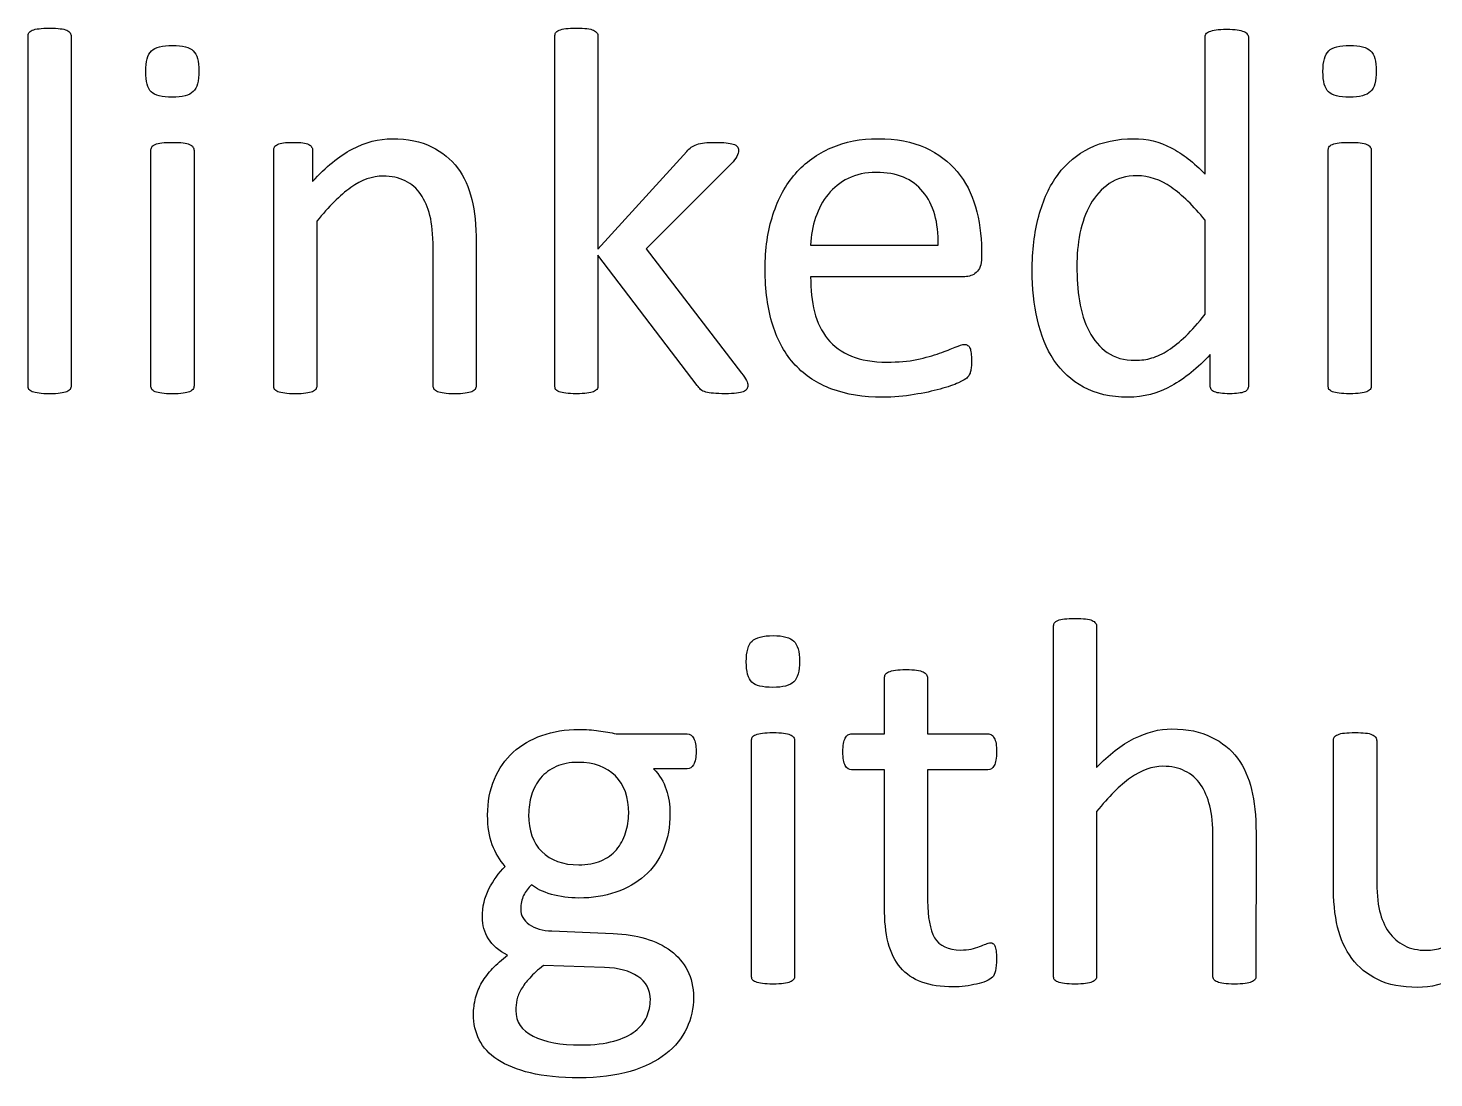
# Model space of a CAD drawing. Header units: millimetres. Extents: x 17.6 to 67.9, y 12.5 to 44.1.
# Drawn here: x 26.58 to 35.85, y 12.52 to 19.43 of the extents above; entities that cross this region are included whole.
import ezdxf

# ---------------------------------------------------------------- set-up
doc = ezdxf.new("R2010")
doc.units = ezdxf.units.MM
doc.layers.get('0').update_dxf_attribs({"linetype": 'CONTINUOUS'})

msp = doc.modelspace()

# ---------------------------------------------------------------- linework, layer by layer
at = {"color": 7}
for points in [[(26.577273, 17.078186), (26.577273, 19.379505)], [(26.861494, 19.379505), (26.861494, 17.078186)], [(30.049962, 17.07831), (30.049962, 19.37963)], [(30.334143, 19.37963), (30.334143, 17.977478), (30.919806, 18.621709)], [(34.337372, 18.471852), (34.337372, 19.372742)], [(34.623297, 19.372742), (34.623275, 17.078316)], [(27.386868, 17.078186), (27.386868, 18.628475)], [(27.67109, 18.628475), (27.67109, 17.078186)], [(28.196553, 17.078186), (28.196553, 18.628475)], [(28.45318, 18.628475), (28.45318, 18.423492)], [(31.212655, 18.540755), (30.651106, 17.979206), (31.281558, 17.160998)], [(35.14869, 17.078316), (35.14869, 18.628605)], [(35.432871, 18.628605), (35.432871, 17.078316)], [(34.33734, 17.548573), (34.337335, 18.168685)], [(28.480734, 18.161665), (28.480734, 17.078186)], [(29.247258, 17.078186), (29.247258, 17.985966)], [(29.531492, 18.023862), (29.531437, 17.078186)], [(31.736292, 18.005045), (32.576894, 18.005045)], [(30.988741, 17.08003), (30.334143, 17.937859), (30.334143, 17.07831)], [(32.862689, 17.97234), (32.862835, 17.92064)], [(32.752593, 17.796617), (31.736292, 17.796617)], [(34.370098, 17.078316), (34.370098, 17.283299)], [(33.337845, 13.1883), (33.337845, 15.489617)], [(33.622026, 15.489617), (33.622026, 14.561165)], [(32.007993, 14.783351), (32.223311, 14.783351), (32.223311, 15.151977)], [(32.507492, 15.151977), (32.507492, 14.783351), (32.905399, 14.783351)], [(30.454223, 14.783346), (30.922754, 14.783346)], [(31.346532, 13.1883), (31.346532, 14.738589)], [(31.630716, 14.738589), (31.630716, 13.1883)], [(35.182634, 13.79808), (35.182634, 14.738589)], [(35.468532, 14.738589), (35.468532, 13.835976)], [(30.922753, 14.554265), (30.700545, 14.554265)], [(32.223301, 13.641325), (32.223301, 14.547383), (32.00626, 14.547383)], [(32.905386, 14.547383), (32.507479, 14.547383), (32.507479, 13.682664)], [(33.622026, 14.27178), (33.622026, 13.1883)], [(34.38855, 13.1883), (34.38855, 14.09608)], [(34.672776, 14.132254), (34.672729, 13.1883)], [(30.030478, 13.484554), (30.435275, 13.46733)], [(30.376706, 13.243421), (29.975353, 13.257206)]]:
    msp.add_lwpolyline(points, dxfattribs=at)
for points in [[(27.703818, 19.152128)], [(35.4656, 19.152257)], [(31.322907, 17.080038)], [(31.663445, 15.262242)], [(30.98132, 14.667935)], [(30.536904, 14.259733)], [(32.962245, 13.301965)], [(30.679872, 13.031564)]]:
    msp.add_lwpolyline(points, close=True, dxfattribs=at)
for points in [[(26.577273, 19.379505), (26.577273, 19.388695), (26.578995, 19.39673), (26.58244, 19.403609)], [(26.58244, 19.403609), (26.587034, 19.410506), (26.594498, 19.416247), (26.604835, 19.420833)], [(26.604835, 19.420833), (26.616318, 19.425419), (26.631246, 19.428868), (26.649621, 19.431178)], [(26.649621, 19.431178), (26.667994, 19.433471), (26.690962, 19.434618), (26.718522, 19.434618)], [(26.718522, 19.434618), (26.747232, 19.434618), (26.770773, 19.433471), (26.789147, 19.431178)], [(26.789147, 19.431178), (26.807521, 19.428885), (26.821875, 19.425437), (26.83221, 19.420833)], [(26.83221, 19.420833), (26.842545, 19.416247), (26.85001, 19.410506), (26.854605, 19.403609)], [(26.854605, 19.403609), (26.859198, 19.396712), (26.861494, 19.388677), (26.861494, 19.379505)], [(30.049962, 19.37963), (30.049962, 19.388819), (30.051682, 19.396854), (30.055121, 19.403733)], [(30.055121, 19.403733), (30.059707, 19.41063), (30.067169, 19.416371), (30.077505, 19.420958)], [(30.077505, 19.420958), (30.088988, 19.425544), (30.103917, 19.428992), (30.122291, 19.431303)], [(30.122291, 19.431303), (30.140664, 19.433596), (30.16363, 19.434742), (30.191191, 19.434742)], [(30.191191, 19.434742), (30.2199, 19.434742), (30.243442, 19.433596), (30.261816, 19.431303)], [(30.261816, 19.431303), (30.280191, 19.42901), (30.294545, 19.425561), (30.30488, 19.420958)], [(30.30488, 19.420958), (30.315216, 19.416371), (30.322678, 19.41063), (30.327264, 19.403733)], [(30.327264, 19.403733), (30.33185, 19.396836), (30.334143, 19.388802), (30.334143, 19.37963)], [(34.337372, 19.372742), (34.337372, 19.380786), (34.339092, 19.388247), (34.342531, 19.395126)], [(34.342531, 19.395126), (34.347117, 19.40317), (34.355152, 19.408911), (34.366635, 19.412351)], [(34.366635, 19.412351), (34.378118, 19.416937), (34.392472, 19.420385), (34.409698, 19.422696)], [(34.409698, 19.422696), (34.428073, 19.426135), (34.45104, 19.427855), (34.478601, 19.427855)], [(34.478601, 19.427855), (34.50731, 19.427855), (34.530851, 19.426135), (34.549224, 19.422696)], [(34.549224, 19.422696), (34.567598, 19.420403), (34.581953, 19.416954), (34.592287, 19.412351)], [(34.592287, 19.412351), (34.602624, 19.408911), (34.610085, 19.40317), (34.614671, 19.395126)], [(34.614671, 19.395126), (34.620421, 19.388229), (34.623297, 19.380768), (34.623297, 19.372742)], [(27.352419, 19.148683), (27.352419, 19.215289), (27.365051, 19.260649), (27.390315, 19.284763)], [(27.390315, 19.284763), (27.415579, 19.308879), (27.462088, 19.320937), (27.529841, 19.320937)], [(27.529841, 19.320937), (27.596446, 19.320937), (27.641807, 19.308879), (27.665922, 19.284763)], [(27.665922, 19.284763), (27.691186, 19.261797), (27.703818, 19.217586), (27.703818, 19.152128)], [(35.114202, 19.148812), (35.114202, 19.215419), (35.126834, 19.260779), (35.152098, 19.284893)], [(35.152098, 19.284893), (35.177361, 19.309009), (35.223869, 19.321067), (35.291623, 19.321067)], [(35.291623, 19.321067), (35.358228, 19.321067), (35.403588, 19.309009), (35.427704, 19.284893)], [(35.427704, 19.284893), (35.452968, 19.261927), (35.4656, 19.217715), (35.4656, 19.152257)], [(27.388593, 19.014325), (27.364477, 19.038441), (27.352419, 19.083227), (27.352419, 19.148683)], [(27.703818, 19.152128), (27.703818, 19.085523), (27.691186, 19.040163), (27.665922, 19.016047)], [(35.150376, 19.014454), (35.12626, 19.03857), (35.114202, 19.083356), (35.114202, 19.148812)], [(35.4656, 19.152257), (35.4656, 19.085653), (35.452968, 19.040293), (35.427704, 19.016177)], [(27.526396, 18.979873), (27.459791, 18.979873), (27.413857, 18.991357), (27.388593, 19.014325)], [(27.665922, 19.016047), (27.640658, 18.991931), (27.594149, 18.979873), (27.526396, 18.979873)], [(35.288179, 18.980003), (35.221572, 18.980003), (35.175638, 18.991487), (35.150376, 19.014454)], [(35.427704, 19.016177), (35.40244, 18.992061), (35.355931, 18.980003), (35.288179, 18.980003)], [(27.386868, 18.628475), (27.386868, 18.636518), (27.388591, 18.643979), (27.392035, 18.650859)], [(27.392035, 18.650859), (27.396629, 18.657755), (27.404093, 18.663497), (27.41443, 18.668083)], [(27.41443, 18.668083), (27.425913, 18.672669), (27.440841, 18.676118), (27.459216, 18.678428)], [(27.459216, 18.678428), (27.47759, 18.680721), (27.500557, 18.681868), (27.528118, 18.681868)], [(27.528118, 18.681868), (27.556827, 18.681868), (27.580368, 18.680721), (27.598742, 18.678428)], [(27.598742, 18.678428), (27.617116, 18.676135), (27.63147, 18.672687), (27.641806, 18.668083)], [(27.641806, 18.668083), (27.65214, 18.663497), (27.659605, 18.657755), (27.6642, 18.650859)], [(27.6642, 18.650859), (27.668793, 18.643962), (27.67109, 18.636501), (27.67109, 18.628475)], [(28.196553, 18.628475), (28.196553, 18.637665), (28.198273, 18.645126), (28.201712, 18.650859)], [(28.201712, 18.650859), (28.205152, 18.657755), (28.21204, 18.663497), (28.222376, 18.668083)], [(28.222376, 18.668083), (28.232713, 18.673833), (28.245918, 18.677282), (28.261992, 18.678428)], [(28.261992, 18.678428), (28.278079, 18.680721), (28.299324, 18.681868), (28.325728, 18.681868)], [(28.325728, 18.681868), (28.350992, 18.681868), (28.371662, 18.680721), (28.387738, 18.678428)], [(28.387738, 18.678428), (28.404971, 18.677193), (28.418178, 18.673745), (28.427357, 18.668083)], [(28.427357, 18.668083), (28.436547, 18.663497), (28.442861, 18.657755), (28.446301, 18.650859)], [(28.446301, 18.650859), (28.450887, 18.645108), (28.45318, 18.637647), (28.45318, 18.628475)], [(28.45318, 18.423492), (28.540456, 18.521103), (28.627157, 18.592302), (28.713284, 18.637087)], [(28.713284, 18.637087), (28.80056, 18.683022), (28.888409, 18.70599), (28.976833, 18.70599)], [(28.976833, 18.70599), (29.080186, 18.70599), (29.166888, 18.68819), (29.236937, 18.652592)], [(29.236937, 18.652592), (29.308136, 18.618141), (29.365554, 18.571633), (29.409191, 18.513066)], [(30.919806, 18.621709), (30.928996, 18.633192), (30.938757, 18.64238), (30.94909, 18.649271)], [(30.94909, 18.649271), (30.959426, 18.657314), (30.971484, 18.663629), (30.985264, 18.668215)], [(30.985264, 18.668215), (31.000186, 18.673966), (31.017412, 18.677414), (31.03694, 18.678561)], [(31.03694, 18.678561), (31.056462, 18.680854), (31.080004, 18.682), (31.107565, 18.682)], [(31.107565, 18.682), (31.136274, 18.682), (31.160389, 18.680854), (31.17991, 18.678561)], [(31.17991, 18.678561), (31.199433, 18.677326), (31.214935, 18.674451), (31.226418, 18.669935)], [(31.226418, 18.669935), (31.239048, 18.666496), (31.247664, 18.661327), (31.252268, 18.654431)], [(31.260894, 18.630327), (31.260894, 18.616551), (31.256872, 18.602771), (31.248829, 18.588986)], [(31.252268, 18.654431), (31.258018, 18.64868), (31.260894, 18.640646), (31.260894, 18.630327)], [(31.636239, 18.475323), (31.701696, 18.549966), (31.780358, 18.60681), (31.872227, 18.645855)], [(31.872227, 18.645855), (31.964095, 18.686047), (32.066873, 18.706143), (32.180561, 18.706143)], [(32.180561, 18.706143), (32.302289, 18.706143), (32.405642, 18.686621), (32.490621, 18.647578)], [(32.490621, 18.647578), (32.576748, 18.608532), (32.647373, 18.555707), (32.702494, 18.489103)], [(33.367577, 18.47013), (33.423847, 18.545922), (33.493323, 18.603914), (33.576006, 18.644106)], [(33.576006, 18.644106), (33.659837, 18.685448), (33.7563, 18.70612), (33.865395, 18.70612)], [(33.865395, 18.70612), (33.956115, 18.70612), (34.038797, 18.686024), (34.113439, 18.645832)], [(34.113439, 18.645832), (34.189232, 18.606786), (34.263876, 18.548793), (34.337372, 18.471852)], [(35.14869, 18.628605), (35.14869, 18.636648), (35.15041, 18.644109), (35.15385, 18.650988)], [(35.15385, 18.650988), (35.158436, 18.657885), (35.165897, 18.663627), (35.176233, 18.668213)], [(35.176233, 18.668213), (35.187716, 18.672799), (35.202645, 18.676247), (35.221019, 18.678558)], [(35.221019, 18.678558), (35.239394, 18.680851), (35.262361, 18.681997), (35.289922, 18.681997)], [(35.289922, 18.681997), (35.318631, 18.681997), (35.342172, 18.680851), (35.360545, 18.678558)], [(35.360545, 18.678558), (35.378919, 18.676265), (35.393274, 18.672816), (35.403608, 18.668213)], [(35.403608, 18.668213), (35.413945, 18.663627), (35.421406, 18.657885), (35.425992, 18.650988)], [(35.425992, 18.650988), (35.430578, 18.644091), (35.432871, 18.63663), (35.432871, 18.628605)], [(31.248829, 18.588986), (31.241932, 18.57521), (31.229874, 18.559133), (31.212655, 18.540755)], [(28.91826, 18.459665), (28.84706, 18.459665), (28.775862, 18.434402), (28.704664, 18.383876)], [(29.062952, 18.428662), (29.021612, 18.449331), (28.973381, 18.459665), (28.91826, 18.459665)], [(29.409191, 18.513066), (29.45283, 18.454498), (29.483836, 18.385596), (29.502208, 18.306361)], [(31.488099, 18.204882), (31.522551, 18.31168), (31.571932, 18.401828), (31.636239, 18.475323)], [(31.984338, 18.444293), (31.931514, 18.417881), (31.887302, 18.382855), (31.851703, 18.339217)], [(32.16865, 18.483912), (32.098601, 18.483912), (32.037163, 18.470706), (31.984338, 18.444293)], [(32.476985, 18.356444), (32.408084, 18.441422), (32.305305, 18.483912), (32.16865, 18.483912)], [(32.702494, 18.489103), (32.757614, 18.423647), (32.797806, 18.346133), (32.82307, 18.256561)], [(33.240109, 18.194524), (33.268818, 18.30247), (33.311308, 18.394339), (33.367577, 18.47013)], [(33.889472, 18.461518), (33.817126, 18.461518), (33.755689, 18.444292), (33.705161, 18.409842)], [(34.113402, 18.385725), (34.042205, 18.436253), (33.967561, 18.461518), (33.889472, 18.461518)], [(28.704664, 18.383876), (28.633465, 18.333347), (28.558821, 18.259277), (28.480734, 18.161665)], [(29.166304, 18.339087), (29.139893, 18.378132), (29.105443, 18.407991), (29.062952, 18.428662)], [(32.576894, 18.005045), (32.580334, 18.154332), (32.54703, 18.271465), (32.476985, 18.356444)], [(33.705161, 18.409842), (33.654631, 18.375391), (33.61329, 18.330031), (33.581136, 18.273761)], [(34.337335, 18.168685), (34.260394, 18.264), (34.18575, 18.336347), (34.113402, 18.385725)], [(29.226594, 18.199561), (29.212818, 18.253535), (29.192722, 18.300043), (29.166304, 18.339087)], [(29.502208, 18.306361), (29.521731, 18.228271), (29.531492, 18.134105), (29.531492, 18.023862)], [(31.851703, 18.339217), (31.816104, 18.29558), (31.788543, 18.244478), (31.769021, 18.185912)], [(33.581136, 18.273761), (33.55013, 18.217491), (33.527163, 18.153757), (33.512233, 18.082557)], [(29.247258, 17.985966), (29.247258, 18.07439), (29.24037, 18.145588), (29.226594, 18.199561)], [(31.436423, 17.846594), (31.436423, 17.979805), (31.453649, 18.099234), (31.488099, 18.204882)], [(31.769021, 18.185912), (31.749498, 18.128494), (31.738588, 18.068205), (31.736292, 18.005045)], [(32.82307, 18.256561), (32.849483, 18.168135), (32.862689, 18.073395), (32.862689, 17.97234)], [(33.197046, 17.834513), (33.197046, 17.967722), (33.2114, 18.087726), (33.240109, 18.194524)], [(33.512233, 18.082557), (33.498457, 18.01136), (33.491569, 17.939013), (33.491569, 17.865517)], [(32.862835, 17.92064), (32.862835, 17.875853), (32.851351, 17.843699), (32.828383, 17.824176)], [(31.486377, 17.477969), (31.453075, 17.583619), (31.436423, 17.706494), (31.436423, 17.846594)], [(31.736292, 17.796617), (31.736292, 17.71049), (31.744908, 17.632975), (31.762141, 17.564072)], [(32.828383, 17.824176), (32.806566, 17.805803), (32.781302, 17.796617), (32.752593, 17.796617)], [(33.231497, 17.512396), (33.208529, 17.614601), (33.197046, 17.721974), (33.197046, 17.834513)], [(33.491569, 17.865517), (33.491569, 17.78743), (33.497311, 17.711064), (33.508794, 17.63642)], [(33.508794, 17.63642), (33.521423, 17.561775), (33.542668, 17.49517), (33.572529, 17.436604)], [(31.762141, 17.564072), (31.779375, 17.495171), (31.808084, 17.43603), (31.848269, 17.38665)], [(34.209872, 17.4056), (34.250064, 17.444645), (34.292553, 17.492303), (34.33734, 17.548573)], [(31.634517, 17.21442), (31.569059, 17.284471), (31.519679, 17.372321), (31.486377, 17.477969)], [(33.340016, 17.247125), (33.290638, 17.322918), (33.254465, 17.411341), (33.231497, 17.512396)], [(33.572529, 17.436604), (33.602386, 17.379186), (33.642005, 17.332677), (33.691385, 17.297078)], [(31.848269, 17.38665), (31.888461, 17.337272), (31.94071, 17.299377), (32.005018, 17.272964)], [(32.688868, 17.33153), (32.716429, 17.344159), (32.7371, 17.350474), (32.750881, 17.350474)], [(32.750881, 17.350474), (32.758925, 17.350474), (32.765813, 17.348181), (32.771545, 17.343595)], [(32.771545, 17.343595), (32.778442, 17.340155), (32.78361, 17.334414), (32.78705, 17.32637)], [(34.094461, 17.312583), (34.131208, 17.336699), (34.169678, 17.367704), (34.209872, 17.4056)], [(32.005018, 17.272964), (32.069328, 17.246552), (32.147991, 17.233346), (32.241008, 17.233346)], [(32.241008, 17.233346), (32.314502, 17.233346), (32.379958, 17.239087), (32.437377, 17.25057)], [(32.437377, 17.25057), (32.494795, 17.263199), (32.544175, 17.27698), (32.585517, 17.291911)], [(32.585517, 17.291911), (32.628005, 17.306834), (32.662456, 17.32004), (32.688868, 17.33153)], [(32.78705, 17.32637), (32.790489, 17.318327), (32.792783, 17.306843), (32.793929, 17.291919)], [(32.793929, 17.291919), (32.796222, 17.278143), (32.797369, 17.260918), (32.797369, 17.240243)], [(32.797369, 17.240243), (32.797369, 17.225321), (32.796751, 17.212114), (32.795517, 17.200624)], [(33.536387, 17.067981), (33.456001, 17.112766), (33.390544, 17.172481), (33.340016, 17.247125)], [(33.691385, 17.297078), (33.740764, 17.262628), (33.802776, 17.245403), (33.87742, 17.245403)], [(33.87742, 17.245403), (33.915316, 17.245403), (33.951489, 17.250571), (33.985939, 17.260907)], [(33.985939, 17.260907), (34.02154, 17.271244), (34.057714, 17.288469), (34.094461, 17.312583)], [(34.370098, 17.283299), (34.288564, 17.194875), (34.203585, 17.125973), (34.115162, 17.076593)], [(31.281558, 17.160998), (31.29648, 17.141475), (31.306815, 17.125397), (31.312561, 17.112764)], [(31.875671, 17.055948), (31.780358, 17.091546), (31.699973, 17.144371), (31.634517, 17.21442)], [(32.781732, 17.148957), (32.778292, 17.14206), (32.773124, 17.135172), (32.766227, 17.128293)], [(32.790357, 17.17134), (32.789122, 17.163297), (32.786247, 17.155836), (32.781732, 17.148957)], [(32.795517, 17.200624), (32.794282, 17.190288), (32.792562, 17.180527), (32.790357, 17.17134)], [(26.58244, 17.054082), (26.578995, 17.060979), (26.577273, 17.069014), (26.577273, 17.078186)], [(26.604835, 17.038578), (26.5945, 17.043164), (26.587035, 17.048332), (26.58244, 17.054082)], [(26.854605, 17.054082), (26.850011, 17.048332), (26.842547, 17.043164), (26.83221, 17.038578)], [(26.861494, 17.078186), (26.861494, 17.068996), (26.859198, 17.060962), (26.854605, 17.054082)], [(27.392035, 17.054082), (27.388591, 17.060979), (27.386868, 17.069014), (27.386868, 17.078186)], [(27.41443, 17.038578), (27.404095, 17.043164), (27.39663, 17.048332), (27.392035, 17.054082)], [(27.6642, 17.054082), (27.659607, 17.048332), (27.652142, 17.043164), (27.641806, 17.038578)], [(27.67109, 17.078186), (27.67109, 17.068996), (27.668793, 17.060962), (27.6642, 17.054082)], [(28.201712, 17.054082), (28.198273, 17.060979), (28.196553, 17.069014), (28.196553, 17.078186)], [(28.224096, 17.038578), (28.21376, 17.043164), (28.206298, 17.048332), (28.201712, 17.054082)], [(28.473855, 17.054082), (28.469269, 17.048332), (28.461807, 17.043164), (28.451471, 17.038578)], [(28.480734, 17.078186), (28.480734, 17.068996), (28.478441, 17.060962), (28.473855, 17.054082)], [(29.254137, 17.054082), (29.249551, 17.060979), (29.247258, 17.069014), (29.247258, 17.078186)], [(29.276521, 17.038578), (29.266185, 17.043164), (29.258724, 17.048332), (29.254137, 17.054082)], [(29.524558, 17.054082), (29.519971, 17.048332), (29.51251, 17.043164), (29.502174, 17.038578)], [(29.531437, 17.078186), (29.531437, 17.068996), (29.529144, 17.060962), (29.524558, 17.054082)], [(30.055121, 17.054207), (30.051682, 17.061104), (30.049962, 17.069138), (30.049962, 17.07831)], [(30.077505, 17.038702), (30.067169, 17.043288), (30.059707, 17.048456), (30.055121, 17.054207)], [(30.327264, 17.054207), (30.322678, 17.048456), (30.315216, 17.043288), (30.30488, 17.038702)], [(30.334143, 17.07831), (30.334143, 17.06912), (30.33185, 17.061086), (30.327264, 17.054207)], [(31.011124, 17.052468), (31.003081, 17.060512), (30.99562, 17.069699), (30.988741, 17.08003)], [(31.316004, 17.055934), (31.311418, 17.049038), (31.303383, 17.043296), (31.2919, 17.03871)], [(31.312561, 17.112764), (31.319458, 17.101281), (31.322907, 17.090373), (31.322907, 17.080038)], [(31.322883, 17.080038), (31.322883, 17.070848), (31.32059, 17.062814), (31.316004, 17.055934)], [(32.211568, 17.002547), (32.084101, 17.002547), (31.972135, 17.020347), (31.875671, 17.055948)], [(32.590528, 17.055945), (32.541148, 17.042169), (32.48373, 17.030111), (32.418274, 17.019771)], [(32.711107, 17.097286), (32.680101, 17.08351), (32.639908, 17.06973), (32.590528, 17.055945)], [(32.766227, 17.128293), (32.760477, 17.122542), (32.742103, 17.112207), (32.711107, 17.097286)], [(33.827499, 17.002523), (33.71381, 17.002523), (33.616773, 17.024342), (33.536387, 17.067981)], [(34.115162, 17.076593), (34.027886, 17.027213), (33.931999, 17.002523), (33.827499, 17.002523)], [(34.376977, 17.054212), (34.372391, 17.061109), (34.370098, 17.069143), (34.370098, 17.078316)], [(34.399361, 17.036988), (34.389025, 17.041574), (34.381564, 17.047315), (34.376977, 17.054212)], [(34.616396, 17.054212), (34.612957, 17.047315), (34.606069, 17.041574), (34.595732, 17.036988)], [(34.623275, 17.078316), (34.623275, 17.069126), (34.620982, 17.061091), (34.616396, 17.054212)], [(35.15385, 17.054212), (35.15041, 17.061109), (35.14869, 17.069143), (35.14869, 17.078316)], [(35.176233, 17.038707), (35.165897, 17.043294), (35.158436, 17.048462), (35.15385, 17.054212)], [(35.425992, 17.054212), (35.421406, 17.048462), (35.413945, 17.043294), (35.403608, 17.038707)], [(35.432871, 17.078316), (35.432871, 17.069126), (35.430578, 17.061091), (35.425992, 17.054212)], [(26.649621, 17.028233), (26.631247, 17.030526), (26.616318, 17.033974), (26.604835, 17.038578)], [(26.718522, 17.024793), (26.690962, 17.024793), (26.667994, 17.02594), (26.649621, 17.028233)], [(26.789147, 17.028233), (26.770773, 17.02594), (26.747232, 17.024793), (26.718522, 17.024793)], [(26.83221, 17.038578), (26.821876, 17.033992), (26.807521, 17.030543), (26.789147, 17.028233)], [(27.459216, 17.028233), (27.440842, 17.030526), (27.425913, 17.033974), (27.41443, 17.038578)], [(27.528118, 17.024793), (27.500557, 17.024793), (27.47759, 17.02594), (27.459216, 17.028233)], [(27.598742, 17.028233), (27.580368, 17.02594), (27.556827, 17.024793), (27.528118, 17.024793)], [(27.641806, 17.038578), (27.631471, 17.033992), (27.617116, 17.030543), (27.598742, 17.028233)], [(28.268882, 17.028233), (28.250508, 17.030526), (28.235579, 17.033974), (28.224096, 17.038578)], [(28.337782, 17.024793), (28.310221, 17.024793), (28.287255, 17.02594), (28.268882, 17.028233)], [(28.408407, 17.028233), (28.390033, 17.02594), (28.366491, 17.024793), (28.337782, 17.024793)], [(28.451471, 17.038578), (28.441135, 17.033992), (28.42678, 17.030543), (28.408407, 17.028233)], [(29.319585, 17.028233), (29.30121, 17.030526), (29.286856, 17.033974), (29.276521, 17.038578)], [(29.39021, 17.024793), (29.361501, 17.024793), (29.337959, 17.02594), (29.319585, 17.028233)], [(29.45911, 17.028233), (29.440738, 17.02594), (29.417771, 17.024793), (29.39021, 17.024793)], [(29.502174, 17.038578), (29.491837, 17.033992), (29.477483, 17.030543), (29.45911, 17.028233)], [(30.122291, 17.028357), (30.103917, 17.03065), (30.088988, 17.034098), (30.077505, 17.038702)], [(30.191191, 17.024917), (30.16363, 17.024917), (30.140664, 17.026064), (30.122291, 17.028357)], [(30.261816, 17.028357), (30.243442, 17.026064), (30.2199, 17.024917), (30.191191, 17.024917)], [(30.30488, 17.038702), (30.294544, 17.034116), (30.280189, 17.030668), (30.261816, 17.028357)], [(31.045576, 17.035244), (31.0318, 17.03983), (31.020316, 17.045572), (31.011124, 17.052468)], [(31.095529, 17.028365), (31.076008, 17.0296), (31.059357, 17.031893), (31.045576, 17.035244)], [(31.173044, 17.024925), (31.142038, 17.024925), (31.1162, 17.026072), (31.095529, 17.028365)], [(31.247114, 17.028365), (31.227591, 17.026072), (31.202901, 17.024925), (31.173044, 17.024925)], [(31.2919, 17.03871), (31.281564, 17.034124), (31.266635, 17.030676), (31.247114, 17.028365)], [(32.418274, 17.019771), (32.353966, 17.008288), (32.285064, 17.002547), (32.211568, 17.002547)], [(34.43898, 17.028362), (34.422911, 17.030655), (34.409705, 17.03353), (34.399361, 17.036988)], [(34.499268, 17.024923), (34.475152, 17.024923), (34.455056, 17.026069), (34.43898, 17.028362)], [(34.557836, 17.028362), (34.541767, 17.026069), (34.522244, 17.024923), (34.499268, 17.024923)], [(34.595732, 17.036988), (34.586542, 17.033548), (34.57391, 17.030673), (34.557836, 17.028362)], [(35.221019, 17.028362), (35.202647, 17.030655), (35.187718, 17.034104), (35.176233, 17.038707)], [(35.289922, 17.024923), (35.262361, 17.024923), (35.239394, 17.026069), (35.221019, 17.028362)], [(35.360545, 17.028362), (35.342172, 17.026069), (35.318631, 17.024923), (35.289922, 17.024923)], [(35.403608, 17.038707), (35.393272, 17.034121), (35.378917, 17.030673), (35.360545, 17.028362)], [(33.337845, 15.489617), (33.337845, 15.498807), (33.339564, 15.506841), (33.343004, 15.513721)], [(33.343004, 15.513721), (33.34759, 15.520617), (33.355051, 15.526359), (33.365388, 15.530945)], [(33.365388, 15.530945), (33.376871, 15.535531), (33.391799, 15.538979), (33.410174, 15.54129)], [(33.410174, 15.54129), (33.428546, 15.543583), (33.451513, 15.54473), (33.479074, 15.54473)], [(33.479074, 15.54473), (33.507783, 15.54473), (33.531325, 15.543583), (33.549699, 15.54129)], [(33.549699, 15.54129), (33.568074, 15.538997), (33.582428, 15.535549), (33.592763, 15.530945)], [(33.592763, 15.530945), (33.603099, 15.526359), (33.61056, 15.520617), (33.615147, 15.513721)], [(33.615147, 15.513721), (33.619733, 15.506824), (33.622026, 15.498789), (33.622026, 15.489617)], [(31.312047, 15.258797), (31.312047, 15.325402), (31.324679, 15.370762), (31.349943, 15.394878)], [(31.349943, 15.394878), (31.375207, 15.418994), (31.421715, 15.431051), (31.489468, 15.431051)], [(31.489468, 15.431051), (31.556073, 15.431051), (31.601433, 15.418994), (31.625549, 15.394878)], [(31.625549, 15.394878), (31.650813, 15.37191), (31.663445, 15.327698), (31.663445, 15.262242)], [(31.34822, 15.124439), (31.324104, 15.148553), (31.312047, 15.193339), (31.312047, 15.258797)], [(31.663445, 15.262242), (31.663445, 15.195636), (31.650813, 15.150276), (31.625549, 15.126162)], [(32.250854, 15.191585), (32.262337, 15.197335), (32.277266, 15.201357), (32.29564, 15.20365)], [(32.29564, 15.20365), (32.314013, 15.205943), (32.33698, 15.20709), (32.36454, 15.20709)], [(32.36454, 15.20709), (32.39325, 15.20709), (32.416791, 15.205943), (32.435166, 15.20365)], [(32.435166, 15.20365), (32.45354, 15.201357), (32.467895, 15.197335), (32.478229, 15.191585)], [(31.486023, 15.089988), (31.419419, 15.089988), (31.373485, 15.101471), (31.34822, 15.124439)], [(31.625549, 15.126162), (31.600284, 15.102046), (31.553776, 15.089988), (31.486023, 15.089988)], [(32.223311, 15.151977), (32.223311, 15.16002), (32.225031, 15.167482), (32.228471, 15.174361)], [(32.228471, 15.174361), (32.233057, 15.181257), (32.240518, 15.186999), (32.250854, 15.191585)], [(32.478229, 15.191585), (32.488566, 15.186999), (32.496027, 15.181257), (32.500613, 15.174361)], [(32.500613, 15.174361), (32.505199, 15.167464), (32.507492, 15.160003), (32.507492, 15.151977)], [(29.77554, 14.662773), (29.828365, 14.711005), (29.891525, 14.747753), (29.96502, 14.773017)], [(29.96502, 14.773017), (30.039664, 14.799429), (30.120623, 14.812636), (30.207899, 14.812636)], [(30.207899, 14.812636), (30.254982, 14.812636), (30.29862, 14.80976), (30.338812, 14.80401)], [(30.338812, 14.80401), (30.380153, 14.799424), (30.418623, 14.792536), (30.454223, 14.783346)], [(30.922754, 14.783346), (30.942276, 14.783346), (30.956631, 14.773585), (30.965818, 14.754062)], [(30.965818, 14.754062), (30.976153, 14.735689), (30.98132, 14.70698), (30.98132, 14.667935)], [(31.346532, 14.738589), (31.346532, 14.746633), (31.348252, 14.754094), (31.351692, 14.760973)], [(31.351692, 14.760973), (31.356278, 14.76787), (31.363739, 14.773611), (31.374075, 14.778197)], [(31.374075, 14.778197), (31.385558, 14.782784), (31.400487, 14.786232), (31.418861, 14.788543)], [(31.418861, 14.788543), (31.437236, 14.790836), (31.460203, 14.791982), (31.487764, 14.791982)], [(31.487764, 14.791982), (31.516473, 14.791982), (31.540015, 14.790836), (31.558389, 14.788543)], [(31.558389, 14.788543), (31.576762, 14.78625), (31.591117, 14.782801), (31.601453, 14.778197)], [(31.601453, 14.778197), (31.611789, 14.773611), (31.619251, 14.76787), (31.623837, 14.760973)], [(31.623837, 14.760973), (31.628423, 14.754076), (31.630716, 14.746615), (31.630716, 14.738589)], [(31.952854, 14.719637), (31.956294, 14.73456), (31.960315, 14.746617), (31.964919, 14.755808)], [(31.964919, 14.755808), (31.969505, 14.766145), (31.975247, 14.773033), (31.982143, 14.776472)], [(31.982143, 14.776472), (31.990187, 14.781058), (31.998803, 14.783351), (32.007993, 14.783351)], [(32.905399, 14.783351), (32.914589, 14.783351), (32.922623, 14.781058), (32.929503, 14.776472)], [(32.929503, 14.776472), (32.936399, 14.773033), (32.942141, 14.766145), (32.946727, 14.755808)], [(32.946727, 14.755808), (32.952477, 14.746619), (32.956499, 14.734561), (32.958792, 14.719637)], [(33.622026, 14.561165), (33.70356, 14.647292), (33.785667, 14.711027), (33.868348, 14.752369)], [(33.868348, 14.752369), (33.95103, 14.794857), (34.034286, 14.816102), (34.118117, 14.816102)], [(34.118117, 14.816102), (34.22147, 14.816102), (34.308172, 14.798302), (34.378221, 14.762703)], [(34.378221, 14.762703), (34.44942, 14.728253), (34.506838, 14.681744), (34.550475, 14.623178)], [(35.182634, 14.738589), (35.182634, 14.747779), (35.184353, 14.75524), (35.187793, 14.760973)], [(35.187793, 14.760973), (35.192379, 14.76787), (35.200414, 14.773611), (35.211897, 14.778197)], [(35.211897, 14.778197), (35.22338, 14.783948), (35.238308, 14.787396), (35.256683, 14.788543)], [(35.256683, 14.788543), (35.275055, 14.790836), (35.298022, 14.791982), (35.325583, 14.791982)], [(35.325583, 14.791982), (35.353144, 14.791982), (35.376111, 14.790836), (35.394486, 14.788543)], [(35.394486, 14.788543), (35.41286, 14.787308), (35.427215, 14.783859), (35.437549, 14.778197)], [(35.437549, 14.778197), (35.449032, 14.773611), (35.457067, 14.76787), (35.461653, 14.760973)], [(35.461653, 14.760973), (35.466239, 14.75524), (35.468532, 14.747779), (35.468532, 14.738589)], [(29.651517, 14.485351), (29.681375, 14.555402), (29.722716, 14.614543), (29.77554, 14.662773)], [(30.981318, 14.667964), (30.981318, 14.627772), (30.975577, 14.598489), (30.964094, 14.580114)], [(31.949415, 14.664514), (31.949415, 14.686333), (31.950561, 14.704708), (31.952854, 14.719637)], [(31.964919, 14.574942), (31.954583, 14.593316), (31.949415, 14.623174), (31.949415, 14.664514)], [(32.962232, 14.664514), (32.962232, 14.623174), (32.957063, 14.593316), (32.946727, 14.574942)], [(32.958792, 14.719637), (32.961085, 14.704715), (32.962232, 14.68634), (32.962232, 14.664514)], [(30.058035, 14.568057), (30.017842, 14.549683), (29.983966, 14.524419), (29.956405, 14.492265)], [(30.202729, 14.595616), (30.147607, 14.595616), (30.099376, 14.58643), (30.058035, 14.568057)], [(30.449052, 14.506044), (30.391634, 14.565759), (30.309526, 14.595616), (30.202729, 14.595616)], [(30.700545, 14.554265), (30.740737, 14.512923), (30.768872, 14.466988), (30.784949, 14.416462)], [(30.964094, 14.580114), (30.953759, 14.562881), (30.939979, 14.554265), (30.922753, 14.554265)], [(32.00626, 14.547383), (31.989027, 14.547383), (31.975247, 14.556569), (31.964919, 14.574942)], [(32.946727, 14.574942), (32.936391, 14.556569), (32.92261, 14.547383), (32.905386, 14.547383)], [(34.059552, 14.56978), (33.988352, 14.56978), (33.917154, 14.544516), (33.845956, 14.493987)], [(34.204244, 14.538773), (34.162904, 14.559444), (34.114673, 14.56978), (34.059552, 14.56978)], [(34.550475, 14.623178), (34.594114, 14.564612), (34.62512, 14.49571), (34.643492, 14.416472)], [(29.606731, 14.247642), (29.606731, 14.336065), (29.62166, 14.415302), (29.651517, 14.485351)], [(29.956405, 14.492265), (29.929993, 14.460111), (29.909896, 14.422789), (29.896116, 14.380298)], [(30.536902, 14.25972), (30.536902, 14.36537), (30.507619, 14.447478), (30.449052, 14.506044)], [(33.845956, 14.493987), (33.774757, 14.443459), (33.700113, 14.36939), (33.622026, 14.27178)], [(34.307598, 14.449201), (34.281186, 14.488245), (34.246735, 14.518102), (34.204244, 14.538773)], [(29.896116, 14.380298), (29.883485, 14.338958), (29.877169, 14.29532), (29.877169, 14.249385)], [(30.784949, 14.416462), (30.801027, 14.367082), (30.809066, 14.315405), (30.809066, 14.261432)], [(34.367886, 14.309676), (34.35411, 14.363649), (34.334014, 14.410158), (34.307598, 14.449201)], [(34.643492, 14.416472), (34.663015, 14.338383), (34.672776, 14.243644), (34.672776, 14.132254)], [(34.38855, 14.09608), (34.38855, 14.184504), (34.381662, 14.255703), (34.367886, 14.309676)], [(29.637737, 14.052993), (29.617067, 14.106966), (29.606731, 14.171849), (29.606731, 14.247642)], [(29.877169, 14.249385), (29.877169, 14.147182), (29.905878, 14.066797), (29.963296, 14.008231)], [(30.516233, 14.130542), (30.530014, 14.171883), (30.536904, 14.214946), (30.536904, 14.259733)], [(30.809066, 14.261432), (30.809066, 14.17186), (30.794712, 14.092623), (30.766003, 14.023722)], [(30.455943, 14.020298), (30.483504, 14.052452), (30.503601, 14.0892), (30.516233, 14.130542)], [(29.722142, 13.910023), (29.686542, 13.952511), (29.658407, 14.000168), (29.637737, 14.052993)], [(29.963296, 14.008231), (30.021863, 13.949664), (30.103396, 13.920381), (30.207897, 13.920381)], [(30.354314, 13.946231), (30.395655, 13.964604), (30.429531, 13.989293), (30.455943, 14.020298)], [(30.766003, 14.023722), (30.737294, 13.954819), (30.695953, 13.896253), (30.641979, 13.848023)], [(29.615344, 13.761883), (29.644053, 13.817004), (29.679652, 13.866384), (29.722142, 13.910023)], [(30.207897, 13.920381), (30.264167, 13.920381), (30.312972, 13.928998), (30.354314, 13.946231)], [(30.641979, 13.848023), (30.589155, 13.800939), (30.525995, 13.764766), (30.4525, 13.739501)], [(35.468532, 13.835976), (35.468532, 13.745254), (35.474847, 13.672333), (35.487476, 13.617214)], [(29.57228, 13.574126), (29.57228, 13.644176), (29.586635, 13.706761), (29.615344, 13.761883)], [(29.844442, 13.718819), (29.831811, 13.692407), (29.825495, 13.661975), (29.825495, 13.627525)], [(29.896118, 13.789444), (29.875448, 13.768773), (29.858222, 13.745231), (29.844442, 13.718819)], [(30.027032, 13.725709), (29.970762, 13.742942), (29.927124, 13.764187), (29.896118, 13.789444)], [(30.207899, 13.701605), (30.144739, 13.701605), (30.08445, 13.70964), (30.027032, 13.725709)], [(30.4525, 13.739501), (30.379005, 13.714237), (30.297471, 13.701605), (30.207899, 13.701605)], [(35.210195, 13.510415), (35.191821, 13.589652), (35.182634, 13.685541), (35.182634, 13.79808)], [(29.825495, 13.627525), (29.825495, 13.587331), (29.843869, 13.554029), (29.880617, 13.527618)], [(32.247404, 13.407058), (32.231335, 13.473662), (32.223301, 13.551751), (32.223301, 13.641325)], [(32.507479, 13.682664), (32.507479, 13.575867), (32.522982, 13.494908), (32.553987, 13.439787)], [(29.611899, 13.432878), (29.585487, 13.476515), (29.57228, 13.523598), (29.57228, 13.574126)], [(35.487476, 13.617214), (35.501252, 13.56324), (35.521348, 13.516731), (35.547764, 13.477686)], [(29.880617, 13.527618), (29.918512, 13.501205), (29.968466, 13.486851), (30.030478, 13.484554)], [(30.435275, 13.46733), (30.512216, 13.465037), (30.58284, 13.454127), (30.647148, 13.434601)], [(32.553987, 13.439787), (32.586141, 13.385814), (32.642985, 13.358827), (32.724519, 13.358827)], [(35.304935, 13.303709), (35.261296, 13.363424), (35.229716, 13.432326), (35.210195, 13.510415)], [(35.547764, 13.477686), (35.575325, 13.43979), (35.609776, 13.409933), (35.651118, 13.388114)], [(29.737644, 13.324357), (29.681375, 13.353066), (29.63946, 13.38924), (29.611899, 13.432878)], [(30.647148, 13.434601), (30.711457, 13.416226), (30.767152, 13.38924), (30.814235, 13.353641)], [(30.814235, 13.353641), (30.861318, 13.319191), (30.898065, 13.276127), (30.924478, 13.22445)], [(32.328364, 13.243416), (32.291615, 13.287054), (32.264629, 13.341602), (32.247404, 13.407058)], [(32.724519, 13.358827), (32.750932, 13.358827), (32.774473, 13.36112), (32.795142, 13.365706)], [(32.795142, 13.365706), (32.815813, 13.371456), (32.834187, 13.377198), (32.850265, 13.38293)], [(32.850265, 13.38293), (32.866334, 13.388681), (32.880115, 13.393849), (32.891606, 13.398435)], [(32.891606, 13.398435), (32.903089, 13.404168), (32.913424, 13.407034), (32.92261, 13.407034)], [(32.92261, 13.407034), (32.928361, 13.407034), (32.933529, 13.405314), (32.938115, 13.401875)], [(32.938115, 13.401875), (32.943865, 13.399582), (32.947887, 13.394413), (32.95018, 13.38637)], [(32.95018, 13.38637), (32.953619, 13.378327), (32.956495, 13.367417), (32.958805, 13.353641)], [(32.958805, 13.353641), (32.961098, 13.339865), (32.962245, 13.32264), (32.962245, 13.301965)], [(35.651118, 13.388114), (35.692458, 13.367444), (35.740689, 13.35711), (35.795811, 13.35711)], [(35.795811, 13.35711), (35.86701, 13.35711), (35.937635, 13.382373), (36.007684, 13.4329)], [(29.639459, 13.236507), (29.668169, 13.266365), (29.700897, 13.295648), (29.737644, 13.324357)], [(29.975353, 13.257206), (29.938605, 13.228497), (29.908174, 13.200936), (29.884058, 13.174523)], [(32.962242, 13.301986), (32.962242, 13.268684), (32.959949, 13.242272), (32.955363, 13.222749)], [(35.475467, 13.164184), (35.405415, 13.198634), (35.348572, 13.245143), (35.304935, 13.303709)], [(29.568835, 13.145213), (29.588357, 13.177367), (29.611899, 13.207798), (29.639459, 13.236507)], [(29.884058, 13.174523), (29.861091, 13.149259), (29.842717, 13.125143), (29.828937, 13.102176)], [(30.597191, 13.184855), (30.543218, 13.221603), (30.469723, 13.241124), (30.376706, 13.243421)], [(30.679873, 13.031548), (30.679873, 13.098152), (30.652312, 13.149255), (30.597191, 13.184855)], [(30.924478, 13.22445), (30.95089, 13.173922), (30.964096, 13.114781), (30.964096, 13.047029)], [(31.351692, 13.164197), (31.348252, 13.171094), (31.346532, 13.179128), (31.346532, 13.1883)], [(31.374075, 13.148692), (31.363739, 13.153278), (31.356278, 13.158446), (31.351692, 13.164197)], [(31.623837, 13.164197), (31.619251, 13.158464), (31.611789, 13.153296), (31.601453, 13.148692)], [(31.630716, 13.1883), (31.630716, 13.17911), (31.628423, 13.171076), (31.623837, 13.164197)], [(32.469612, 13.146954), (32.412194, 13.168773), (32.365111, 13.200927), (32.328364, 13.243416)], [(32.934699, 13.179685), (32.925509, 13.170496), (32.911729, 13.161879), (32.893358, 13.153836)], [(32.955363, 13.222749), (32.950777, 13.203228), (32.943889, 13.188874), (32.934699, 13.179685)], [(33.343004, 13.164197), (33.339564, 13.171094), (33.337845, 13.179128), (33.337845, 13.1883)], [(33.365388, 13.148692), (33.355051, 13.153278), (33.34759, 13.158446), (33.343004, 13.164197)], [(33.615147, 13.164197), (33.61056, 13.158464), (33.603099, 13.153296), (33.592763, 13.148692)], [(33.622026, 13.1883), (33.622026, 13.17911), (33.619733, 13.171076), (33.615147, 13.164197)], [(34.395429, 13.164197), (34.390843, 13.171094), (34.38855, 13.179128), (34.38855, 13.1883)], [(34.417813, 13.148692), (34.407477, 13.153278), (34.400016, 13.158446), (34.395429, 13.164197)], [(34.66585, 13.164197), (34.661263, 13.158464), (34.653802, 13.153296), (34.643466, 13.148692)], [(34.672729, 13.1883), (34.672729, 13.17911), (34.670436, 13.171076), (34.66585, 13.164197)], [(35.737293, 13.112508), (35.63394, 13.112508), (35.546664, 13.129733), (35.475467, 13.164184)], [(35.999119, 13.179685), (35.912992, 13.1349), (35.825717, 13.112508), (35.737293, 13.112508)], [(29.527494, 13.043584), (29.53668, 13.079183), (29.550461, 13.113059), (29.568835, 13.145213)], [(29.828937, 13.102176), (29.815156, 13.07806), (29.805394, 13.054519), (29.799654, 13.031553)], [(31.418861, 13.138347), (31.400489, 13.14064), (31.38556, 13.144088), (31.374075, 13.148692)], [(31.487764, 13.134907), (31.460203, 13.134907), (31.437236, 13.136054), (31.418861, 13.138347)], [(31.558389, 13.138347), (31.540015, 13.136054), (31.516473, 13.134907), (31.487764, 13.134907)], [(31.601453, 13.148692), (31.591117, 13.144106), (31.576762, 13.140658), (31.558389, 13.138347)], [(32.676318, 13.115947), (32.595932, 13.115947), (32.52703, 13.126283), (32.469612, 13.146954)], [(32.755555, 13.121107), (32.729142, 13.117667), (32.70273, 13.115947), (32.676318, 13.115947)], [(32.829622, 13.134892), (32.806655, 13.129159), (32.781966, 13.124564), (32.755555, 13.121107)], [(32.893358, 13.153836), (32.874983, 13.145792), (32.853738, 13.139478), (32.829622, 13.134892)], [(33.410174, 13.138347), (33.391799, 13.14064), (33.376871, 13.144088), (33.365388, 13.148692)], [(33.479074, 13.134907), (33.451513, 13.134907), (33.428546, 13.136054), (33.410174, 13.138347)], [(33.549699, 13.138347), (33.531325, 13.136054), (33.507783, 13.134907), (33.479074, 13.134907)], [(33.592763, 13.148692), (33.582426, 13.144106), (33.568072, 13.140658), (33.549699, 13.138347)], [(34.460877, 13.138347), (34.442504, 13.14064), (34.42815, 13.144088), (34.417813, 13.148692)], [(34.531502, 13.134907), (34.502793, 13.134907), (34.479251, 13.136054), (34.460877, 13.138347)], [(34.600402, 13.138347), (34.58203, 13.136054), (34.559063, 13.134907), (34.531502, 13.134907)], [(34.643466, 13.148692), (34.633129, 13.144106), (34.618775, 13.140658), (34.600402, 13.138347)], [(29.513715, 12.93334), (29.513715, 12.971235), (29.518308, 13.007983), (29.527494, 13.043584)], [(29.799654, 13.031553), (29.79506, 13.008586), (29.792764, 12.985044), (29.792764, 12.960928)], [(30.655758, 12.919597), (30.671834, 12.955198), (30.679872, 12.99252), (30.679872, 13.031564)], [(30.964096, 13.047029), (30.964096, 12.975829), (30.949167, 12.908076), (30.91931, 12.843768)], [(29.551611, 12.767975), (29.526347, 12.818504), (29.513715, 12.873625), (29.513715, 12.93334)], [(29.792764, 12.960928), (29.792764, 12.886284), (29.83066, 12.830014), (29.906452, 12.792119)], [(30.579966, 12.824858), (30.615565, 12.852419), (30.640829, 12.883999), (30.655758, 12.919597)], [(29.906452, 12.792119), (29.982244, 12.753075), (30.087893, 12.733553), (30.2234, 12.733553)], [(30.438718, 12.759403), (30.497284, 12.775472), (30.544367, 12.79729), (30.579966, 12.824858)], [(30.91931, 12.843768), (30.889453, 12.77946), (30.843518, 12.72319), (30.781507, 12.674958)], [(29.673911, 12.63534), (29.617641, 12.672089), (29.576875, 12.7163), (29.551611, 12.767975)], [(30.2234, 12.733553), (30.309527, 12.733553), (30.381299, 12.74217), (30.438718, 12.759403)], [(29.889229, 12.549213), (29.801954, 12.569884), (29.730181, 12.598593), (29.673911, 12.63534)], [(30.781507, 12.674958), (30.720644, 12.625578), (30.642555, 12.587108), (30.547241, 12.559547)], [(30.209622, 12.516484), (30.084451, 12.516484), (29.977653, 12.527393), (29.889229, 12.549213)], [(30.547241, 12.559547), (30.451927, 12.530838), (30.339387, 12.516484), (30.209622, 12.516484)]]:
    msp.add_open_spline(points, degree=3, dxfattribs=at)

doc.saveas('drawing.dxf')
